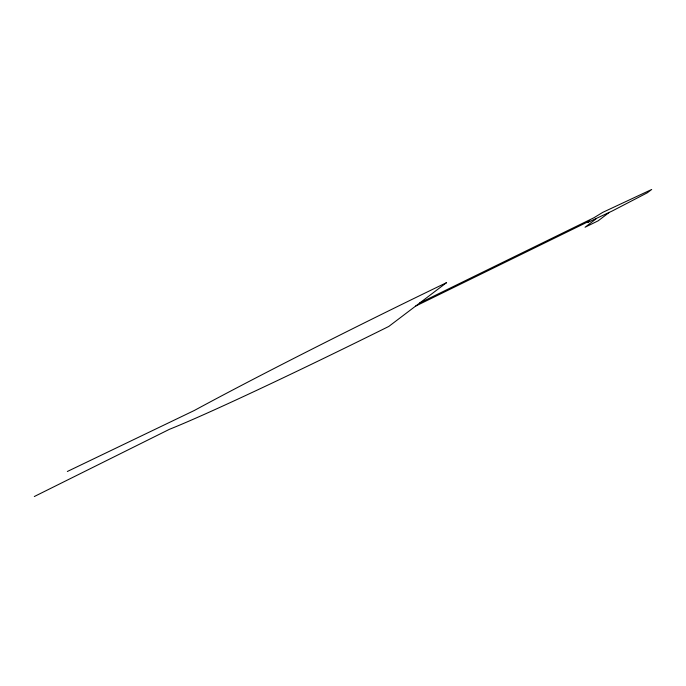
<?xml version="1.0" encoding="UTF-8"?>
<svg xmlns="http://www.w3.org/2000/svg" width="686" height="686" viewBox="0 0 686 686"><rect width="100%" height="100%" fill="white"/><g stroke="black" fill="none" stroke-linecap="round" stroke-linejoin="round"><path stroke-width="1.03" d="M596.048 218.911L585.064 227.238L598.166 220.823L609.151 212.506M34.3 496.527L169.459 429.299A262.892 8.712 -26.4 0 0 388.782 326.442L446.603 282.623A262.892 8.712 -26.4 0 0 194.241 410.52L67.339 471.488M419.755 302.963L593.922 217.762L602.745 212.368L651.7 189.473L647.361 192.757L612.212 211.005L587.731 222.453L589.788 220.892L415.63 306.093"/></g></svg>
